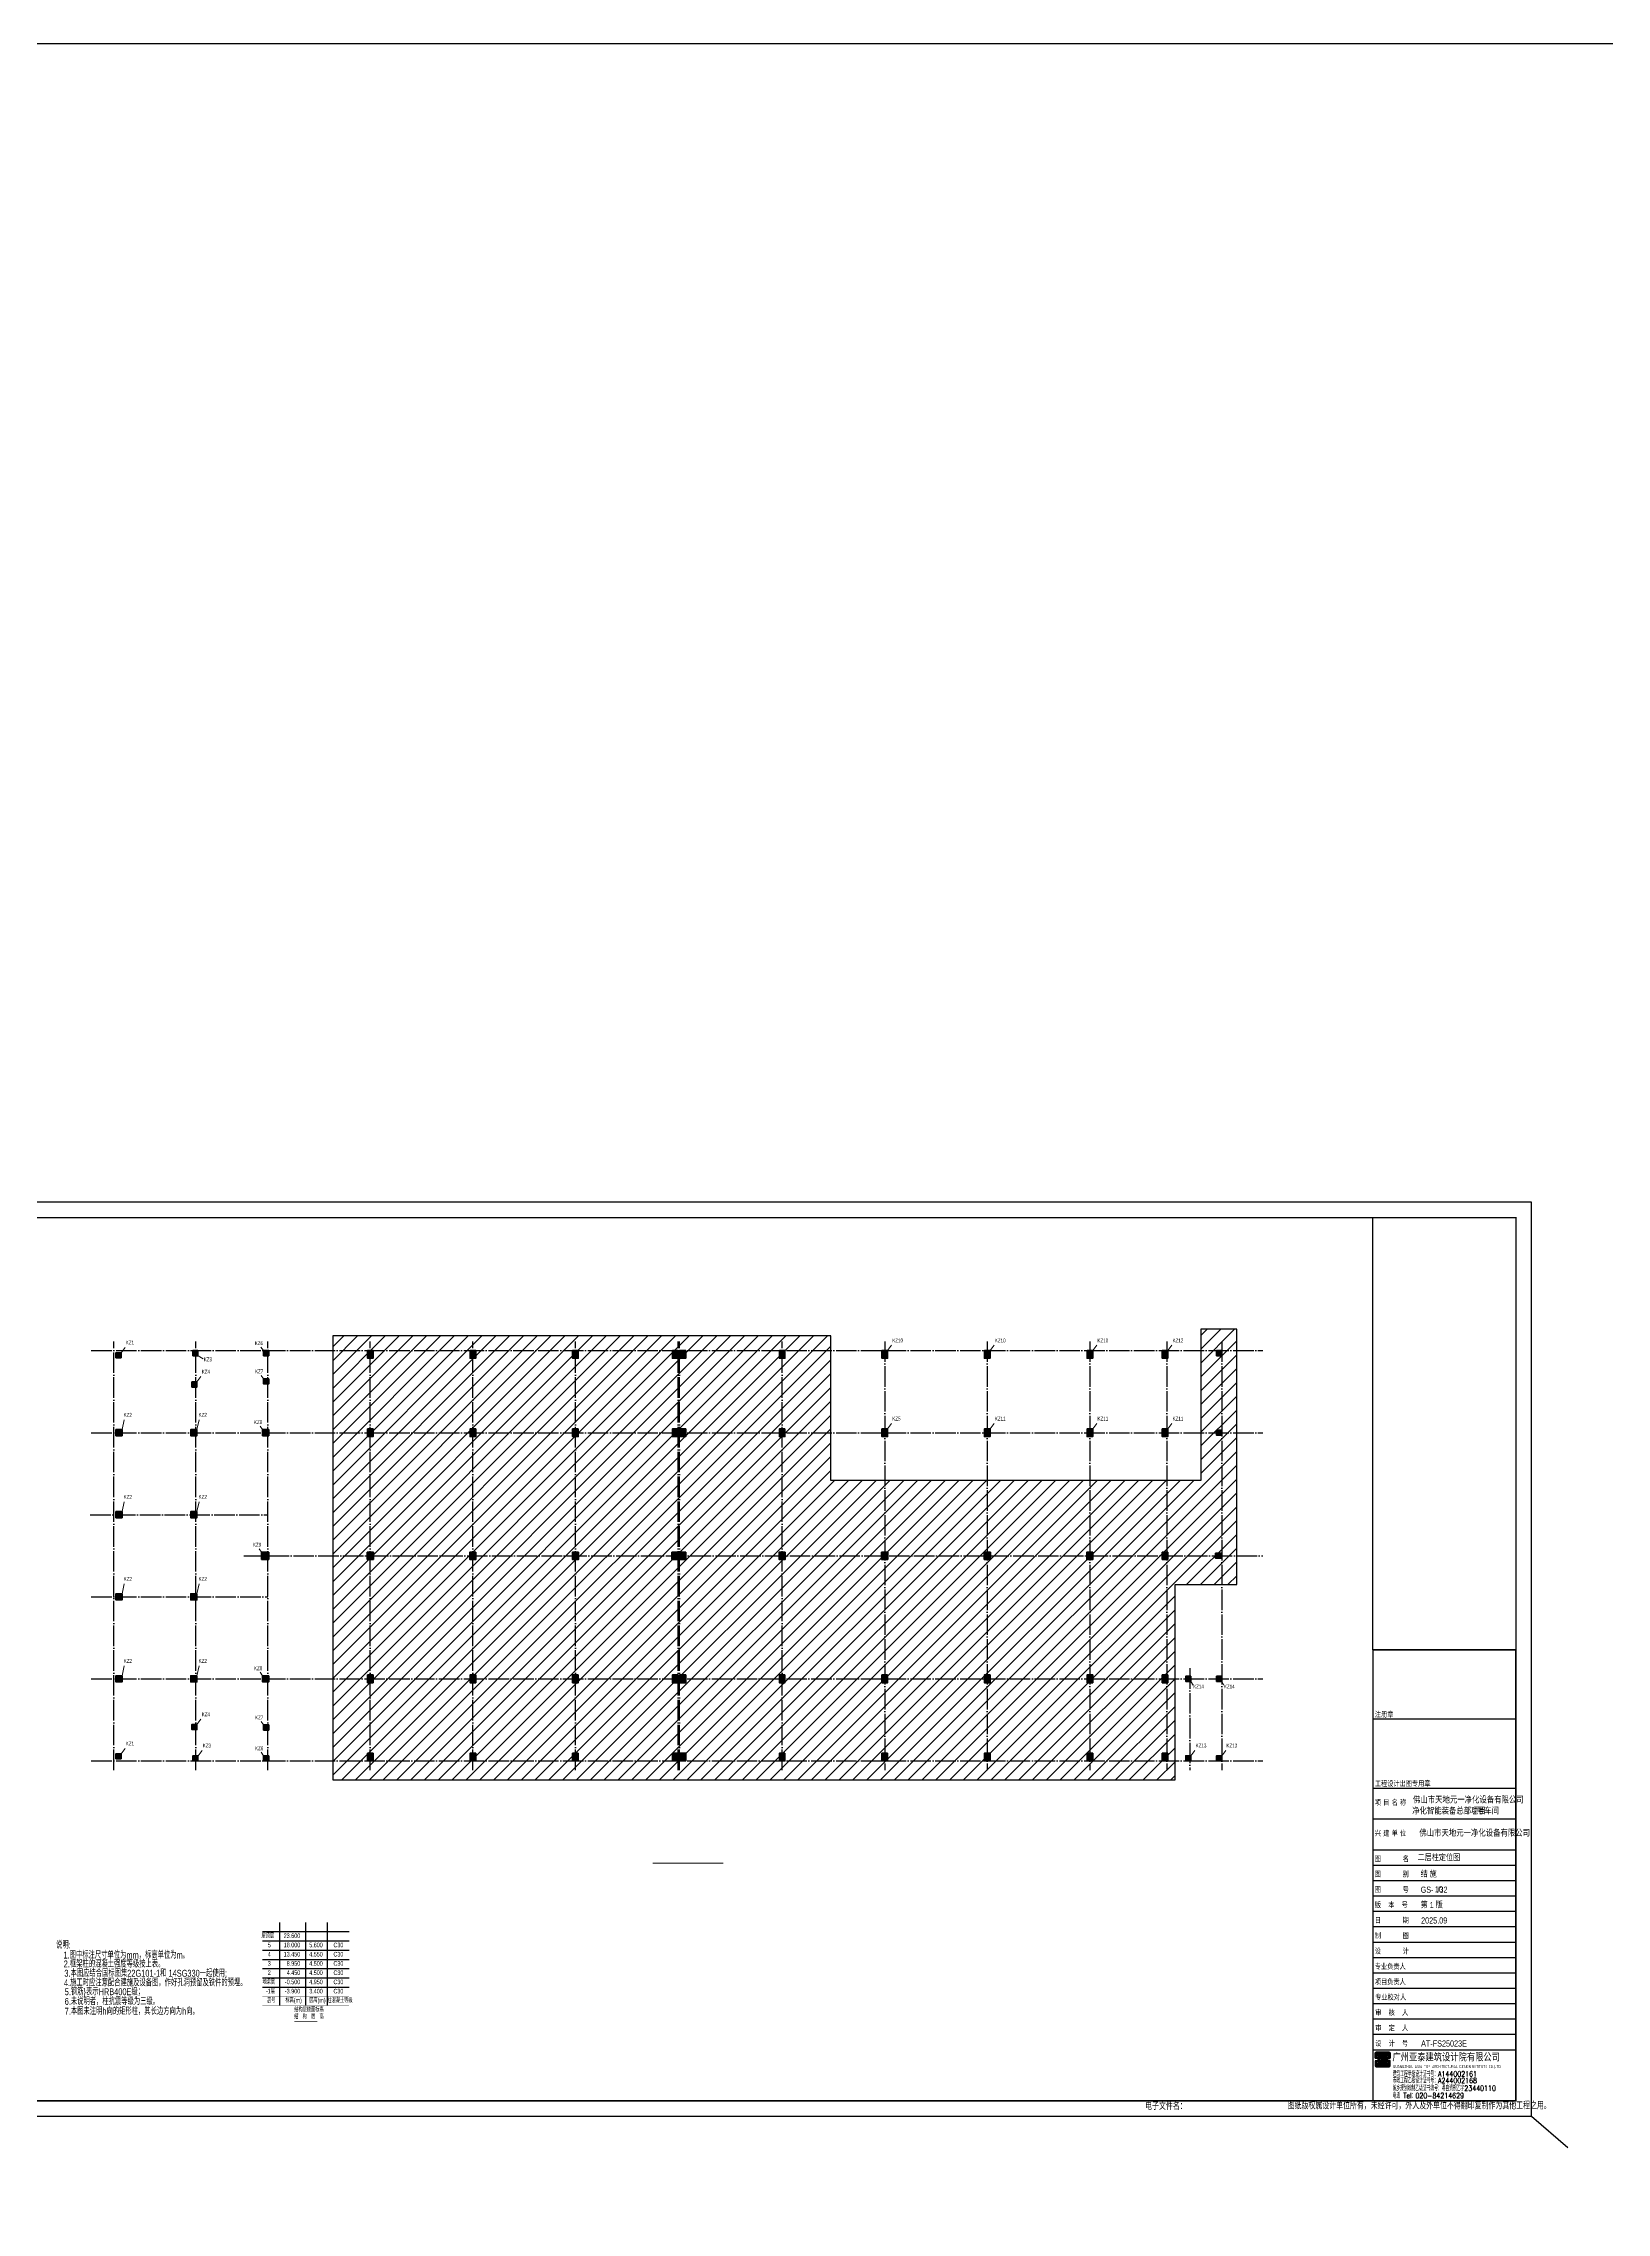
# Model space of a CAD drawing. Extents: x -695511 to 885008, y -751583 to -95266.
# Drawn here: x -85059 to 67341, y -306770 to -95266 of the extents above; entities that cross this region are included whole.
import ezdxf
from ezdxf.enums import TextEntityAlignment as Align

# ---------------------------------------------------------------- set-up
doc = ezdxf.new("R2010")
doc.units = 0
doc.header["$LTSCALE"] = 1000
doc.header["$MEASUREMENT"] = 0
doc.linetypes.add('DOTE', pattern=[2.42, 2, -0.2, 0.02, -0.2])
for name, color, linetype in [('13', 13, 'Continuous'), ('14', 1, 'Continuous'), ('_0', 7, 'Continuous'), ('DOTE', 1, 'Continuous'), ('link', 6, 'Continuous'), ('PUB_TITLE', 4, 'Continuous'), ('填充', 8, 'Continuous'), ('建-图名', 3, 'Continuous'), ('梁楼面标高', 7, 'Continuous')]:
    doc.layers.add(name, color=color, linetype=linetype)
for name, color, linetype, lineweight in [('柱标注引线', 2, 'Continuous', 18), ('柱集中标注', 2, 'Continuous', 18), ('砼柱', 2, 'Continuous', 35)]:
    doc.layers.add(name, color=color, linetype=linetype, lineweight=lineweight)
doc.styles.add('_HZTXT', font='gs_txt.shx', dxfattribs={"width": 0.8, "bigfont": 'HZTXT.shx'})
doc.styles.add('GS_Rein', font='GS_TXT.shx', dxfattribs={"width": 0.7, "bigfont": 'GS_HZTXT.shx'})
doc.styles.add('HT', font='simhei.ttf', dxfattribs={"width": 0.7})
doc.styles.add('hztxt', font='romand_pkpm', dxfattribs={"bigfont": 'gbcbig'})
doc.styles.add('hztxt0', font='romans.shx', dxfattribs={"bigfont": 'gbcbig0.shx'})
doc.styles.get("Standard").update_dxf_attribs({"font": 'gbenor.shx', "bigfont": 'gbcbig.shx'})
doc.styles.add('宋体', font='simsun.ttc')
doc.styles.add('样式 5', font='GS_TXT.shx', dxfattribs={"width": 0.7, "height": 250, "bigfont": 'yjkchn.shx'})

# ---------------------------------------------------------------- blocks, each defined once
blk = doc.blocks.new('zw')
at = {"layer": 'DOTE', "linetype": 'DOTE'}
for p, q in [((-187573, -1008132), (-73373, -1008132)), ((-185373, -1049032), (-185373, -1007232)), ((-177373, -1049032), (-177373, -1007232)), ((-170373, -1049032), (-170373, -1007232)), ((-160373, -1049032), (-160373, -1007232)), ((-150373, -1049032), (-150373, -1007232)), ((-140373, -1049032), (-140373, -1007232)), ((-130373, -1049032), (-130373, -1007232)), ((-130223, -1049032), (-130223, -1007232)), ((-120223, -1049032), (-120223, -1007232)), ((-110223, -1007232), (-110223, -1049032)), ((-100223, -1007232), (-100223, -1049032)), ((-90223, -1007232), (-90223, -1049032)), ((-82723, -1007232), (-82723, -1049032)), ((-77373, -1007232), (-77373, -1049032)), ((-187573, -1016132), (-73373, -1016132)), ((-187684, -1024132), (-170373, -1024132)), ((-172717, -1028132), (-73373, -1028132)), ((-187573, -1032132), (-170373, -1032132)), ((-187573, -1040132), (-73373, -1040132)), ((-80471, -1039103), (-80471, -1049032)), ((-187573, -1048132), (-73373, -1048132))]:
    blk.add_line(p, q, dxfattribs=at)
blk = doc.blocks.new('2fcol')
at = {"layer": '填充'}
h = blk.add_hatch(color=256, dxfattribs=at)
h.dxf.hatch_style = 1
h.paths.add_polyline_path([(-213843, -863463), (-214343, -863463), (-214343, -863963), (-213843, -863963)])
h = blk.add_hatch(color=256, dxfattribs=at)
h.dxf.hatch_style = 1
h.paths.add_polyline_path([(-206343, -863263), (-206843, -863263), (-206843, -863763), (-206343, -863763)])
h = blk.add_hatch(color=256, dxfattribs=at)
h.dxf.hatch_style = 1
h.paths.add_polyline_path([(-199443, -863263), (-199943, -863263), (-199943, -863763), (-199443, -863763)])
h = blk.add_hatch(color=256, dxfattribs=at)
h.dxf.hatch_style = 1
h.paths.add_polyline_path([(-189268, -863263), (-189818, -863263), (-189818, -864013), (-189268, -864013)])
h = blk.add_hatch(color=256, dxfattribs=at)
h.dxf.hatch_style = 1
h.paths.add_polyline_path([(-179268, -863263), (-179818, -863263), (-179818, -864013), (-179268, -864013)])
h = blk.add_hatch(color=256, dxfattribs=at)
h.dxf.hatch_style = 1
h.paths.add_polyline_path([(-169268, -863263), (-169818, -863263), (-169818, -864013), (-169268, -864013)])
h = blk.add_hatch(color=256, dxfattribs=at)
h.dxf.hatch_style = 1
h.paths.add_polyline_path([(-159543, -863263), (-160093, -863263), (-160093, -864013), (-159543, -864013)])
h = blk.add_hatch(color=256, dxfattribs=at)
h.dxf.hatch_style = 1
h.paths.add_polyline_path([(-158793, -863263), (-159393, -863263), (-159393, -864013), (-158793, -864013)])
h = blk.add_hatch(color=256, dxfattribs=at)
h.dxf.hatch_style = 1
h.paths.add_polyline_path([(-149118, -863263), (-149668, -863263), (-149668, -864013), (-149118, -864013)])
h = blk.add_hatch(color=256, dxfattribs=at)
h.dxf.hatch_style = 1
h.paths.add_polyline_path([(-139118, -863263), (-139668, -863263), (-139668, -864013), (-139118, -864013)])
h = blk.add_hatch(color=256, dxfattribs=at)
h.dxf.hatch_style = 1
h.paths.add_polyline_path([(-129118, -863263), (-129668, -863263), (-129668, -864013), (-129118, -864013)])
h = blk.add_hatch(color=256, dxfattribs=at)
h.dxf.hatch_style = 1
h.paths.add_polyline_path([(-119118, -863263), (-119668, -863263), (-119668, -864013), (-119118, -864013)])
h = blk.add_hatch(color=256, dxfattribs=at)
h.dxf.hatch_style = 1
h.paths.add_polyline_path([(-111793, -863263), (-112343, -863263), (-112343, -864013), (-111793, -864013)])
h = blk.add_hatch(color=256, dxfattribs=at)
h.dxf.hatch_style = 1
h.paths.add_polyline_path([(-106543, -863263), (-107043, -863263), (-107043, -863763), (-106543, -863763)])
h = blk.add_hatch(color=256, dxfattribs=at)
h.dxf.hatch_style = 1
h.paths.add_polyline_path([(-206443, -866313), (-206943, -866313), (-206943, -866813), (-206443, -866813)])
h = blk.add_hatch(color=256, dxfattribs=at)
h.dxf.hatch_style = 1
h.paths.add_polyline_path([(-199443, -866013), (-199943, -866013), (-199943, -866513), (-199443, -866513)])
h = blk.add_hatch(color=256, dxfattribs=at)
h.dxf.hatch_style = 1
h.paths.add_polyline_path([(-213743, -870963), (-214343, -870963), (-214343, -871563), (-213743, -871563)])
h = blk.add_hatch(color=256, dxfattribs=at)
h.dxf.hatch_style = 1
h.paths.add_polyline_path([(-206443, -870963), (-207043, -870963), (-207043, -871563), (-206443, -871563)])
h = blk.add_hatch(color=256, dxfattribs=at)
h.dxf.hatch_style = 1
h.paths.add_polyline_path([(-199443, -870963), (-200043, -870963), (-200043, -871563), (-199443, -871563)])
h = blk.add_hatch(color=256, dxfattribs=at)
h.dxf.hatch_style = 1
h.paths.add_polyline_path([(-189268, -870888), (-189818, -870888), (-189818, -871638), (-189268, -871638)])
h = blk.add_hatch(color=256, dxfattribs=at)
h.dxf.hatch_style = 1
h.paths.add_polyline_path([(-179268, -870888), (-179818, -870888), (-179818, -871638), (-179268, -871638)])
h = blk.add_hatch(color=256, dxfattribs=at)
h.dxf.hatch_style = 1
h.paths.add_polyline_path([(-169268, -870888), (-169818, -870888), (-169818, -871638), (-169268, -871638)])
h = blk.add_hatch(color=256, dxfattribs=at)
h.dxf.hatch_style = 1
h.paths.add_polyline_path([(-159543, -870888), (-160093, -870888), (-160093, -871638), (-159543, -871638)])
h = blk.add_hatch(color=256, dxfattribs=at)
h.dxf.hatch_style = 1
h.paths.add_polyline_path([(-158793, -870888), (-159393, -870888), (-159393, -871638), (-158793, -871638)])
h = blk.add_hatch(color=256, dxfattribs=at)
h.dxf.hatch_style = 1
h.paths.add_polyline_path([(-149118, -870888), (-149668, -870888), (-149668, -871638), (-149118, -871638)])
h = blk.add_hatch(color=256, dxfattribs=at)
h.dxf.hatch_style = 1
h.paths.add_polyline_path([(-139118, -870888), (-139668, -870888), (-139668, -871638), (-139118, -871638)])
h = blk.add_hatch(color=256, dxfattribs=at)
h.dxf.hatch_style = 1
h.paths.add_polyline_path([(-129118, -870888), (-129668, -870888), (-129668, -871638), (-129118, -871638)])
h = blk.add_hatch(color=256, dxfattribs=at)
h.dxf.hatch_style = 1
h.paths.add_polyline_path([(-119118, -870888), (-119668, -870888), (-119668, -871638), (-119118, -871638)])
h = blk.add_hatch(color=256, dxfattribs=at)
h.dxf.hatch_style = 1
h.paths.add_polyline_path([(-111793, -870888), (-112343, -870888), (-112343, -871638), (-111793, -871638)])
h = blk.add_hatch(color=256, dxfattribs=at)
h.dxf.hatch_style = 1
h.paths.add_polyline_path([(-106543, -871013), (-107043, -871013), (-107043, -871513), (-106543, -871513)])
h = blk.add_hatch(color=256, dxfattribs=at)
h.dxf.hatch_style = 1
h.paths.add_polyline_path([(-213743, -878963), (-214343, -878963), (-214343, -879563), (-213743, -879563)])
h = blk.add_hatch(color=256, dxfattribs=at)
h.dxf.hatch_style = 1
h.paths.add_polyline_path([(-206443, -878963), (-207043, -878963), (-207043, -879563), (-206443, -879563)])
h = blk.add_hatch(color=256, dxfattribs=at)
h.dxf.hatch_style = 1
h.paths.add_polyline_path([(-199443, -882913), (-200143, -882913), (-200143, -883613), (-199443, -883613)])
h = blk.add_hatch(color=256, dxfattribs=at)
h.dxf.hatch_style = 1
h.paths.add_polyline_path([(-189243, -882913), (-189843, -882913), (-189843, -883613), (-189243, -883613)])
h = blk.add_hatch(color=256, dxfattribs=at)
h.dxf.hatch_style = 1
h.paths.add_polyline_path([(-179243, -882913), (-179843, -882913), (-179843, -883613), (-179243, -883613)])
h = blk.add_hatch(color=256, dxfattribs=at)
h.dxf.hatch_style = 1
h.paths.add_polyline_path([(-169243, -882913), (-169843, -882913), (-169843, -883613), (-169243, -883613)])
h = blk.add_hatch(color=256, dxfattribs=at)
h.dxf.hatch_style = 1
h.paths.add_polyline_path([(-159543, -882913), (-160143, -882913), (-160143, -883613), (-159543, -883613)])
h = blk.add_hatch(color=256, dxfattribs=at)
h.dxf.hatch_style = 1
h.paths.add_polyline_path([(-158793, -882913), (-159393, -882913), (-159393, -883613), (-158793, -883613)])
h = blk.add_hatch(color=256, dxfattribs=at)
h.dxf.hatch_style = 1
h.paths.add_polyline_path([(-149093, -882913), (-149693, -882913), (-149693, -883613), (-149093, -883613)])
h = blk.add_hatch(color=256, dxfattribs=at)
h.dxf.hatch_style = 1
h.paths.add_polyline_path([(-139093, -882913), (-139693, -882913), (-139693, -883613), (-139093, -883613)])
h = blk.add_hatch(color=256, dxfattribs=at)
h.dxf.hatch_style = 1
h.paths.add_polyline_path([(-129093, -882913), (-129693, -882913), (-129693, -883613), (-129093, -883613)])
h = blk.add_hatch(color=256, dxfattribs=at)
h.dxf.hatch_style = 1
h.paths.add_polyline_path([(-119093, -882913), (-119693, -882913), (-119693, -883613), (-119093, -883613)])
h = blk.add_hatch(color=256, dxfattribs=at)
h.dxf.hatch_style = 1
h.paths.add_polyline_path([(-111793, -882913), (-112343, -882913), (-112343, -883613), (-111793, -883613)])
h = blk.add_hatch(color=256, dxfattribs=at)
h.dxf.hatch_style = 1
h.paths.add_polyline_path([(-107143, -883013), (-107143, -883513), (-106543, -883513), (-106543, -883013)])
h = blk.add_hatch(color=256, dxfattribs=at)
h.dxf.hatch_style = 1
h.paths.add_polyline_path([(-213743, -886963), (-214343, -886963), (-214343, -887563), (-213743, -887563)])
h = blk.add_hatch(color=256, dxfattribs=at)
h.dxf.hatch_style = 1
h.paths.add_polyline_path([(-206443, -886963), (-207043, -886963), (-207043, -887563), (-206443, -887563)])
h = blk.add_hatch(color=256, dxfattribs=at)
h.dxf.hatch_style = 1
h.paths.add_polyline_path([(-213743, -894963), (-214343, -894963), (-214343, -895563), (-213743, -895563)])
h = blk.add_hatch(color=256, dxfattribs=at)
h.dxf.hatch_style = 1
h.paths.add_polyline_path([(-206443, -894963), (-207043, -894963), (-207043, -895563), (-206443, -895563)])
h = blk.add_hatch(color=256, dxfattribs=at)
h.dxf.hatch_style = 1
h.paths.add_polyline_path([(-199443, -894963), (-200043, -894963), (-200043, -895563), (-199443, -895563)])
h = blk.add_hatch(color=256, dxfattribs=at)
h.dxf.hatch_style = 1
h.paths.add_polyline_path([(-189268, -894888), (-189818, -894888), (-189818, -895638), (-189268, -895638)])
h = blk.add_hatch(color=256, dxfattribs=at)
h.dxf.hatch_style = 1
h.paths.add_polyline_path([(-179268, -894888), (-179818, -894888), (-179818, -895638), (-179268, -895638)])
h = blk.add_hatch(color=256, dxfattribs=at)
h.dxf.hatch_style = 1
h.paths.add_polyline_path([(-169268, -894888), (-169818, -894888), (-169818, -895638), (-169268, -895638)])
h = blk.add_hatch(color=256, dxfattribs=at)
h.dxf.hatch_style = 1
h.paths.add_polyline_path([(-159543, -894888), (-160093, -894888), (-160093, -895638), (-159543, -895638)])
h = blk.add_hatch(color=256, dxfattribs=at)
h.dxf.hatch_style = 1
h.paths.add_polyline_path([(-158793, -894888), (-159393, -894888), (-159393, -895638), (-158793, -895638)])
h = blk.add_hatch(color=256, dxfattribs=at)
h.dxf.hatch_style = 1
h.paths.add_polyline_path([(-149118, -894888), (-149668, -894888), (-149668, -895638), (-149118, -895638)])
h = blk.add_hatch(color=256, dxfattribs=at)
h.dxf.hatch_style = 1
h.paths.add_polyline_path([(-139118, -894888), (-139668, -894888), (-139668, -895638), (-139118, -895638)])
h = blk.add_hatch(color=256, dxfattribs=at)
h.dxf.hatch_style = 1
h.paths.add_polyline_path([(-129118, -894888), (-129668, -894888), (-129668, -895638), (-129118, -895638)])
h = blk.add_hatch(color=256, dxfattribs=at)
h.dxf.hatch_style = 1
h.paths.add_polyline_path([(-119118, -894888), (-119668, -894888), (-119668, -895638), (-119118, -895638)])
h = blk.add_hatch(color=256, dxfattribs=at)
h.dxf.hatch_style = 1
h.paths.add_polyline_path([(-111793, -894888), (-112343, -894888), (-112343, -895638), (-111793, -895638)])
h = blk.add_hatch(color=256, dxfattribs=at)
h.dxf.hatch_style = 1
h.paths.add_polyline_path([(-109543, -895013), (-110043, -895013), (-110043, -895513), (-109543, -895513)])
h = blk.add_hatch(color=256, dxfattribs=at)
h.dxf.hatch_style = 1
h.paths.add_polyline_path([(-106543, -895013), (-107043, -895013), (-107043, -895513), (-106543, -895513)])
h = blk.add_hatch(color=256, dxfattribs=at)
h.dxf.hatch_style = 1
h.paths.add_polyline_path([(-206443, -899713), (-206943, -899713), (-206943, -900213), (-206443, -900213)])
h = blk.add_hatch(color=256, dxfattribs=at)
h.dxf.hatch_style = 1
h.paths.add_polyline_path([(-199443, -899763), (-199943, -899763), (-199943, -900263), (-199443, -900263)])
h = blk.add_hatch(color=256, dxfattribs=at)
h.dxf.hatch_style = 1
h.paths.add_polyline_path([(-213843, -902563), (-214343, -902563), (-214343, -903063), (-213843, -903063)])
h = blk.add_hatch(color=256, dxfattribs=at)
h.dxf.hatch_style = 1
h.paths.add_polyline_path([(-206343, -902763), (-206843, -902763), (-206843, -903263), (-206343, -903263)])
h = blk.add_hatch(color=256, dxfattribs=at)
h.dxf.hatch_style = 1
h.paths.add_polyline_path([(-199443, -902763), (-199943, -902763), (-199943, -903263), (-199443, -903263)])
h = blk.add_hatch(color=256, dxfattribs=at)
h.dxf.hatch_style = 1
h.paths.add_polyline_path([(-189268, -902513), (-189818, -902513), (-189818, -903263), (-189268, -903263)])
h = blk.add_hatch(color=256, dxfattribs=at)
h.dxf.hatch_style = 1
h.paths.add_polyline_path([(-179268, -902513), (-179818, -902513), (-179818, -903263), (-179268, -903263)])
h = blk.add_hatch(color=256, dxfattribs=at)
h.dxf.hatch_style = 1
h.paths.add_polyline_path([(-169268, -902513), (-169818, -902513), (-169818, -903263), (-169268, -903263)])
h = blk.add_hatch(color=256, dxfattribs=at)
h.dxf.hatch_style = 1
h.paths.add_polyline_path([(-159543, -902513), (-160093, -902513), (-160093, -903263), (-159543, -903263)])
h = blk.add_hatch(color=256, dxfattribs=at)
h.dxf.hatch_style = 1
h.paths.add_polyline_path([(-158793, -902513), (-159393, -902513), (-159393, -903263), (-158793, -903263)])
h = blk.add_hatch(color=256, dxfattribs=at)
h.dxf.hatch_style = 1
h.paths.add_polyline_path([(-149118, -902513), (-149668, -902513), (-149668, -903263), (-149118, -903263)])
h = blk.add_hatch(color=256, dxfattribs=at)
h.dxf.hatch_style = 1
h.paths.add_polyline_path([(-139118, -902513), (-139668, -902513), (-139668, -903263), (-139118, -903263)])
h = blk.add_hatch(color=256, dxfattribs=at)
h.dxf.hatch_style = 1
h.paths.add_polyline_path([(-129118, -902513), (-129668, -902513), (-129668, -903263), (-129118, -903263)])
h = blk.add_hatch(color=256, dxfattribs=at)
h.dxf.hatch_style = 1
h.paths.add_polyline_path([(-119118, -902513), (-119668, -902513), (-119668, -903263), (-119118, -903263)])
h = blk.add_hatch(color=256, dxfattribs=at)
h.dxf.hatch_style = 1
h.paths.add_polyline_path([(-111793, -902513), (-112343, -902513), (-112343, -903263), (-111793, -903263)])
h = blk.add_hatch(color=256, dxfattribs=at)
h.dxf.hatch_style = 1
h.paths.add_polyline_path([(-109541, -902763), (-110041, -902763), (-110041, -903263), (-109541, -903263)])
h = blk.add_hatch(color=256, dxfattribs=at)
h.dxf.hatch_style = 1
h.paths.add_polyline_path([(-106543, -902763), (-107043, -902763), (-107043, -903263), (-106543, -903263)])
at = {"layer": '砼柱', "lineweight": 35}
for points in [[(-213843, -863463), (-214343, -863463), (-214343, -863963), (-213843, -863963)], [(-206343, -863263), (-206843, -863263), (-206843, -863763), (-206343, -863763)], [(-199443, -863263), (-199943, -863263), (-199943, -863763), (-199443, -863763)], [(-189268, -863263), (-189818, -863263), (-189818, -864013), (-189268, -864013)], [(-179268, -863263), (-179818, -863263), (-179818, -864013), (-179268, -864013)], [(-169268, -863263), (-169818, -863263), (-169818, -864013), (-169268, -864013)], [(-159543, -863263), (-160093, -863263), (-160093, -864013), (-159543, -864013)], [(-158793, -863263), (-159393, -863263), (-159393, -864013), (-158793, -864013)], [(-149118, -863263), (-149668, -863263), (-149668, -864013), (-149118, -864013)], [(-139118, -863263), (-139668, -863263), (-139668, -864013), (-139118, -864013)], [(-129118, -863263), (-129668, -863263), (-129668, -864013), (-129118, -864013)], [(-119118, -863263), (-119668, -863263), (-119668, -864013), (-119118, -864013)], [(-111793, -863263), (-112343, -863263), (-112343, -864013), (-111793, -864013)], [(-106543, -863263), (-107043, -863263), (-107043, -863763), (-106543, -863763)], [(-206443, -866313), (-206943, -866313), (-206943, -866813), (-206443, -866813)], [(-199443, -866013), (-199943, -866013), (-199943, -866513), (-199443, -866513)], [(-213743, -870963), (-214343, -870963), (-214343, -871563), (-213743, -871563)], [(-206443, -870963), (-207043, -870963), (-207043, -871563), (-206443, -871563)], [(-199443, -870963), (-200043, -870963), (-200043, -871563), (-199443, -871563)], [(-189268, -870888), (-189818, -870888), (-189818, -871638), (-189268, -871638)], [(-179268, -870888), (-179818, -870888), (-179818, -871638), (-179268, -871638)], [(-169268, -870888), (-169818, -870888), (-169818, -871638), (-169268, -871638)], [(-159543, -870888), (-160093, -870888), (-160093, -871638), (-159543, -871638)], [(-158793, -870888), (-159393, -870888), (-159393, -871638), (-158793, -871638)], [(-149118, -870888), (-149668, -870888), (-149668, -871638), (-149118, -871638)], [(-139118, -870888), (-139668, -870888), (-139668, -871638), (-139118, -871638)], [(-129118, -870888), (-129668, -870888), (-129668, -871638), (-129118, -871638)], [(-119118, -870888), (-119668, -870888), (-119668, -871638), (-119118, -871638)], [(-111793, -870888), (-112343, -870888), (-112343, -871638), (-111793, -871638)], [(-106543, -871013), (-107043, -871013), (-107043, -871513), (-106543, -871513)], [(-213743, -878963), (-214343, -878963), (-214343, -879563), (-213743, -879563)], [(-206443, -878963), (-207043, -878963), (-207043, -879563), (-206443, -879563)], [(-199443, -882913), (-200143, -882913), (-200143, -883613), (-199443, -883613)], [(-189243, -882913), (-189843, -882913), (-189843, -883613), (-189243, -883613)], [(-179243, -882913), (-179843, -882913), (-179843, -883613), (-179243, -883613)], [(-169243, -882913), (-169843, -882913), (-169843, -883613), (-169243, -883613)], [(-159543, -882913), (-160143, -882913), (-160143, -883613), (-159543, -883613)], [(-158793, -882913), (-159393, -882913), (-159393, -883613), (-158793, -883613)], [(-149093, -882913), (-149693, -882913), (-149693, -883613), (-149093, -883613)], [(-139093, -882913), (-139693, -882913), (-139693, -883613), (-139093, -883613)], [(-129093, -882913), (-129693, -882913), (-129693, -883613), (-129093, -883613)], [(-119093, -882913), (-119693, -882913), (-119693, -883613), (-119093, -883613)], [(-111793, -882913), (-112343, -882913), (-112343, -883613), (-111793, -883613)], [(-107143, -883013), (-107143, -883513), (-106543, -883513), (-106543, -883013)], [(-213743, -886963), (-214343, -886963), (-214343, -887563), (-213743, -887563)], [(-206443, -886963), (-207043, -886963), (-207043, -887563), (-206443, -887563)], [(-213743, -894963), (-214343, -894963), (-214343, -895563), (-213743, -895563)], [(-206443, -894963), (-207043, -894963), (-207043, -895563), (-206443, -895563)], [(-199443, -894963), (-200043, -894963), (-200043, -895563), (-199443, -895563)], [(-189268, -894888), (-189818, -894888), (-189818, -895638), (-189268, -895638)], [(-179268, -894888), (-179818, -894888), (-179818, -895638), (-179268, -895638)], [(-169268, -894888), (-169818, -894888), (-169818, -895638), (-169268, -895638)], [(-159543, -894888), (-160093, -894888), (-160093, -895638), (-159543, -895638)], [(-158793, -894888), (-159393, -894888), (-159393, -895638), (-158793, -895638)], [(-149118, -894888), (-149668, -894888), (-149668, -895638), (-149118, -895638)], [(-139118, -894888), (-139668, -894888), (-139668, -895638), (-139118, -895638)], [(-129118, -894888), (-129668, -894888), (-129668, -895638), (-129118, -895638)], [(-119118, -894888), (-119668, -894888), (-119668, -895638), (-119118, -895638)], [(-111793, -894888), (-112343, -894888), (-112343, -895638), (-111793, -895638)], [(-109543, -895013), (-110043, -895013), (-110043, -895513), (-109543, -895513)], [(-106543, -895013), (-107043, -895013), (-107043, -895513), (-106543, -895513)], [(-206443, -899713), (-206943, -899713), (-206943, -900213), (-206443, -900213)], [(-199443, -899763), (-199943, -899763), (-199943, -900263), (-199443, -900263)], [(-213843, -902563), (-214343, -902563), (-214343, -903063), (-213843, -903063)], [(-206343, -902763), (-206843, -902763), (-206843, -903263), (-206343, -903263)], [(-199443, -902763), (-199943, -902763), (-199943, -903263), (-199443, -903263)], [(-189268, -902513), (-189818, -902513), (-189818, -903263), (-189268, -903263)], [(-179268, -902513), (-179818, -902513), (-179818, -903263), (-179268, -903263)], [(-169268, -902513), (-169818, -902513), (-169818, -903263), (-169268, -903263)], [(-159543, -902513), (-160093, -902513), (-160093, -903263), (-159543, -903263)], [(-158793, -902513), (-159393, -902513), (-159393, -903263), (-158793, -903263)], [(-149118, -902513), (-149668, -902513), (-149668, -903263), (-149118, -903263)], [(-139118, -902513), (-139668, -902513), (-139668, -903263), (-139118, -903263)], [(-129118, -902513), (-129668, -902513), (-129668, -903263), (-129118, -903263)], [(-119118, -902513), (-119668, -902513), (-119668, -903263), (-119118, -903263)], [(-111793, -902513), (-112343, -902513), (-112343, -903263), (-111793, -903263)], [(-109541, -902763), (-110041, -902763), (-110041, -903263), (-109541, -903263)], [(-106543, -902763), (-107043, -902763), (-107043, -903263), (-106543, -903263)]]:
    blk.add_lwpolyline(points, close=True, dxfattribs=at)
blk = doc.blocks.new('柱层高表')
at = {"layer": '梁楼面标高'}
for p, q in [((-1050241, -608443), (-1044601, -608443)), ((-1050241, -609043), (-1044601, -609043)), ((-1049101, -613243), (-1049101, -607849)), ((-1047421, -613243), (-1047421, -607849)), ((-1046011, -613243), (-1046011, -607849)), ((-1050241, -609643), (-1044601, -609643)), ((-1050241, -610243), (-1044601, -610243)), ((-1050241, -610843), (-1044601, -610843)), ((-1050241, -611443), (-1044601, -611443)), ((-1050241, -612043), (-1044601, -612043))]:
    blk.add_line(p, q, dxfattribs=at)
at = {"layer": '梁楼面标高', "const_width": 30}
for points in [[(-1050241, -612643), (-1044601, -612643)], [(-1050241, -613243), (-1044601, -613243)], [(-1048171, -614293), (-1046671, -614293)]]:
    blk.add_lwpolyline(points, dxfattribs=at)
at = {"layer": '梁楼面标高', "style": 'GS_Rein', "width": 0.7}
for s, p in [('屋顶层', (-1049482, -608949)), ('23.600', (-1047781, -608949)), ('4', (-1049695, -610149)), ('5', (-1049695, -609549)), ('3', (-1049695, -610749)), ('18.000', (-1047781, -609549)), ('13.450', (-1047781, -610149)), ('8.950', (-1047781, -610749)), ('4.550', (-1046317, -610149)), ('4.500', (-1046317, -610749)), ('5.600', (-1046317, -609549)), ('C30', (-1044977, -609549)), ('C30', (-1044977, -610149)), ('C30', (-1044977, -610749)), ('地梁层', (-1049424, -611949)), ('2', (-1049695, -611349)), ('-0.500', (-1047781, -611949)), ('4.450', (-1047781, -611349)), ('4.500', (-1046317, -611349)), ('4.950', (-1046317, -611949)), ('C30', (-1044977, -611349)), ('C30', (-1044977, -611949)), ('-1层', (-1049424, -612549)), ('-3.900', (-1047781, -612549)), ('3.400', (-1046317, -612549)), ('C30', (-1044977, -612549))]:
    blk.add_text(s, height=300, dxfattribs=at).set_placement(p, align=Align.BOTTOM_RIGHT)
for s, p in [('层号', (-1049671, -613149)), (' 标高(m)', (-1048261, -613149)), (' 层高(m)', (-1046716, -613149)), ('柱混凝土等级', (-1045201, -613149))]:
    blk.add_text(s, height=300, dxfattribs=at).set_placement(p, align=Align.BOTTOM_CENTER)
for s, p in [('结构层楼面标高', (-1048171, -613749)), ('结\u3000构\u3000层\u3000高', (-1048171, -614199))]:
    blk.add_text(s, height=300, dxfattribs=at).set_placement(p, align=Align.BOTTOM_LEFT)
blk = doc.blocks.new('弘吉车间2')
at = {"layer": '14'}
h = blk.add_hatch(dxfattribs=at)
h.set_pattern_fill('ANSI31', color=256, scale=100, angle=135, style=0)
h.set_pattern_definition([(180, (-226475.39, -78017.824), (-3e-15, -12.5), [])])
edge = h.paths.add_edge_path()
edge.add_line((-9011, 2855), (-9011, 2773))
edge.add_line((-9011, 2773), (-9152, 2773))
edge.add_line((-9152, 2773), (-9152, 3084))
edge.add_arc((-9062, 3084), 90, 90, 180, ccw=False)
edge.add_line((-9062, 3174), (-8271, 3174))
edge.add_arc((-8271, 3084), 90, 0, 90, ccw=False)
edge.add_line((-8181, 3084), (-8181, 2768))
edge.add_line((-8181, 2768), (-8311, 2768))
edge.add_line((-8311, 2768), (-8311, 2862))
edge.add_line((-8311, 2862), (-8282, 2862))
edge.add_line((-8282, 2862), (-8268, 2862))
edge.add_line((-8268, 2862), (-8268, 3074))
edge.add_line((-8268, 3074), (-9055, 3074))
edge.add_line((-9055, 3074), (-9055, 2855))
edge.add_line((-9055, 2855), (-9011, 2855))
h.paths.add_polyline_path([(-8629, 2622), (-8629, 3030), (-8321, 3030), (-8321, 2942), (-8535, 2942), (-8535, 2855), (-8362, 2855), (-8362, 2525), (-8542, 2525), (-8542, 2442), (-8320, 2442), (-8320, 2365), (-8628, 2365), (-8628, 2526), (-8697, 2526), (-8697, 2365), (-9006, 2365), (-9006, 2442), (-8784, 2442), (-8784, 2525), (-8963, 2525), (-8963, 2855), (-8790, 2855), (-8790, 2942), (-9004, 2942), (-9004, 3030), (-8697, 3030), (-8697, 2622)])
h.paths.add_polyline_path([(-8874, 2772), (-8776, 2772), (-8776, 2616), (-8874, 2616)], flags=16)
h.paths.add_polyline_path([(-8452, 2772), (-8549, 2772), (-8549, 2616), (-8452, 2616)], flags=16)
edge = h.paths.add_edge_path()
edge.add_line((-9011, 2525), (-9011, 2607))
edge.add_line((-9011, 2607), (-9152, 2607))
edge.add_line((-9152, 2607), (-9152, 2296))
edge.add_arc((-9062, 2296), 90, 180, 270)
edge.add_line((-9062, 2206), (-8271, 2206))
edge.add_arc((-8271, 2296), 90, 270, 360)
edge.add_line((-8181, 2296), (-8181, 2612))
edge.add_line((-8181, 2612), (-8311, 2612))
edge.add_line((-8311, 2612), (-8311, 2518))
edge.add_line((-8311, 2518), (-8282, 2518))
edge.add_line((-8282, 2518), (-8268, 2518))
edge.add_line((-8268, 2518), (-8268, 2306))
edge.add_line((-8268, 2306), (-9055, 2306))
edge.add_line((-9055, 2306), (-9055, 2525))
edge.add_line((-9055, 2525), (-9011, 2525))
for p, q in [((-9300, 29320), (-9300, 0)), ((-9300, 29320), (0, 29320)), ((-9300, 24820), (0, 24820)), ((-9300, 20320), (0, 20320)), ((-9300, 18320), (0, 18320)), ((-9300, 16320), (0, 16320)), ((-9300, 15320), (0, 15320)), ((-9300, 14320), (0, 14320)), ((-9300, 13320), (0, 13320)), ((-9300, 12320), (0, 12320)), ((-9300, 11320), (0, 11320)), ((-9300, 10320), (0, 10320)), ((-9300, 9320), (0, 9320)), ((-9300, 8320), (0, 8320)), ((-9300, 7320), (0, 7320)), ((-9300, 6320), (0, 6320)), ((-9300, 5320), (0, 5320)), ((-9300, 4320), (0, 4320)), ((-9300, 3320), (0, 3320)), ((-9300, 3320), (0, 3320))]:
    blk.add_line(p, q, dxfattribs=at)
for points in [[(-9300, 0), (0, 0), (0, 29320), (-9300, 29320)], [(-8874, 2772), (-8776, 2772), (-8776, 2616), (-8874, 2616)], [(-8452, 2772), (-8549, 2772), (-8549, 2616), (-8452, 2616)]]:
    blk.add_lwpolyline(points, close=True, dxfattribs=at)
for points in [[(-9011, 2855), (-9011, 2773), (-9152, 2773), (-9152, 3084, -0.4142136), (-9062, 3174), (-8271, 3174, -0.4142136), (-8181, 3084), (-8181, 2768), (-8311, 2768), (-8311, 2862), (-8282, 2862), (-8268, 2862), (-8268, 3074), (-9055, 3074), (-9055, 2855)], [(-9011, 2525), (-9011, 2607), (-9152, 2607), (-9152, 2296, 0.4142136), (-9062, 2206), (-8271, 2206, 0.4142136), (-8181, 2296), (-8181, 2612), (-8311, 2612), (-8311, 2518), (-8282, 2518), (-8268, 2518), (-8268, 2306), (-9055, 2306), (-9055, 2525)]]:
    blk.add_lwpolyline(points, format="xyb", close=True, dxfattribs=at)
blk.add_lwpolyline([(-8629, 2622), (-8629, 2622), (-8629, 3030), (-8321, 3030), (-8321, 2942), (-8535, 2942), (-8535, 2855), (-8362, 2855), (-8362, 2525), (-8542, 2525), (-8542, 2442), (-8320, 2442), (-8320, 2365), (-8628, 2365), (-8628, 2526), (-8697, 2526), (-8697, 2365), (-9006, 2365), (-9006, 2442), (-8784, 2442), (-8784, 2525), (-8963, 2525), (-8963, 2855), (-8790, 2855), (-8790, 2942), (-9004, 2942), (-9004, 3030), (-8697, 3030), (-8697, 2622), (-8629, 2622)], dxfattribs=at)
at = {"layer": '13', "color": 7, "style": '_HZTXT', "width": 0.85}
for s, height, p in [('佛山市天地元一净化设备有限公司', 417.91, (-6694, 19336)), ('净化智能装备总部项目-', 417.91, (-6750, 18616)), ('2号车间', 417.9, (-2815, 18616)), ('佛山市天地元一净化设备有限公司', 417.91, (-6282, 17179)), ('结 施', 400, (-6198, 14522)), ('第 1 版', 400, (-6198, 12522)), ('GS-  /32', 400, (-6198, 13522)), ('2025.09', 400, (-6166, 11522)), ('AT-FS25023E', 400, (-6166, 3522))]:
    blk.add_text(s, height=height, dxfattribs=at).set_placement(p)
at = {"layer": '13', "style": 'hztxt', "width": 0.7}
for s, p in [('建筑工程甲级设计证书号：A144002161', (-8015, 1568)), ('市政工程乙级设计证书号：A244002168', (-8015, 1144)), ('城乡规划编制乙级证书编号：粤自资规乙字23440110', (-8015, 639)), ('电话 Tel：020-84214629', (-8015, 159))]:
    blk.add_text(s, height=350, rotation=359.99972, dxfattribs=at).set_placement(p)
at = {"layer": '14'}
for s, height, style, width, p in [('注册章', 350, '宋体', 0.82, (-9173, 24949)), ('工程设计出图专用章', 350, '宋体', 0.82, (-9173, 20449)), ('项', 350, '宋体', 0.82, (-9176, 19220)), ('目', 350, '宋体', 0.82, (-8632, 19220)), ('名', 350, '宋体', 0.82, (-8081, 19220)), ('称', 350, '宋体', 0.82, (-7542, 19220)), ('兴', 350, '宋体', 0.82, (-9176, 17220)), ('建', 350, '宋体', 0.82, (-8632, 17220)), ('单', 350, '宋体', 0.82, (-8081, 17220)), ('位', 350, '宋体', 0.82, (-7542, 17220)), ('图      名', 350, '宋体', 0.82, (-9176, 15566)), ('图      别', 350, '宋体', 0.82, (-9176, 14566)), ('版  本  号', 350, '宋体', 0.82, (-9176, 12566)), ('图      号', 350, '宋体', 0.82, (-9176, 13566)), ('日      期', 350, '宋体', 0.82, (-9176, 11566)), ('制      图', 350, '宋体', 0.82, (-9176, 10566)), ('设      计', 350, '宋体', 0.82, (-9176, 9566)), ('专业负责人', 350, '宋体', 0.82, (-9176, 8566)), ('项目负责人', 350, '宋体', 0.82, (-9176, 7566)), ('专业校对人', 350, '宋体', 0.82, (-9149, 6566, -24845)), ('审  核  人', 350, '宋体', 0.82, (-9149, 5566, -24845)), ('审  定  人', 350, '宋体', 0.82, (-9149, 4566, -24845)), ('设  计  号', 350, '宋体', 0.82, (-9149, 3566, -24845)), ('广州亚泰建筑设计院有限公司', 480, 'HT', 0.8, (-8033, 2612))]:
    blk.add_text(s, height=height, dxfattribs=dict(at, style=style, width=width)).set_placement(p)
at = {"layer": '14', "width": 0.8}
blk.add_text('GUANGZHOU ASIA TOP ARCHITECTURAL DESIGNINSTITUTE CO.,LTD', height=198, rotation=359.99972, dxfattribs=at).set_placement((-7987, 2124, -24845))
at = {"layer": '14', "style": 'hztxt0'}
for s, p in [('电子文件名：', (-24105, -584)), ('图纸版权属设计单位所有，未经许可，外人及外单位不得翻印复制作为其他工程之用。', (-14838, -548))]:
    blk.add_text(s, height=450, rotation=359.99972, dxfattribs=at).set_placement(p)

msp = doc.modelspace()

# ---------------------------------------------------------------- hatches: boundary and pattern name
at = {"layer": '_0'}
h = msp.add_hatch(dxfattribs=at)
h.set_pattern_fill('ANSI31', scale=600)
h.set_pattern_definition([(45, (280664.6, 538129.7), (-673.5192, 673.5192), [])])
h.paths.add_polyline_path([(-56856.2, -221282.3), (-56856.2, -264584.3), (25282.3, -264584.3), (25282.3, -245533.3), (31281.8, -245533.3), (31281.8, -220638.3), (27777.3, -220638.3), (27777.3, -235392.8), (-8277.7, -235392.8), (-8277.7, -221282.3)])

# ---------------------------------------------------------------- linework, layer by layer
at = {"layer": '14'}
msp.add_line((44557, -251885), (44557, -209765), dxfattribs=at)
at = {"layer": '_0'}
msp.add_lwpolyline([(-56856.2, -221282.3), (-56856.2, -264584.3), (25282.3, -264584.3), (25282.3, -245533.3), (31281.8, -245533.3), (31281.8, -220638.3), (27777.3, -220638.3), (27777.3, -235392.8), (-8277.7, -235392.8), (-8277.7, -221282.3), (-56856.2, -221282.3)], close=True, dxfattribs=at)
at = {"layer": '_0', "color": 6}
for points in [[(-61998.4, -283874), (-61998.4, -282974)], [(-59478.4, -283874), (-59478.4, -282974)], [(-57363.4, -283874), (-57363.4, -282974)]]:
    msp.add_lwpolyline(points, dxfattribs=at)
at = {"layer": '_0'}
msp.add_lwpolyline([(60007, -297365), (63567.1, -300434)], dxfattribs=at)
at = {"layer": 'link'}
msp.add_lwpolyline([(-695511, -95266), (885008, -95266), (885008, -751583), (-695511, -751583)], close=True, dxfattribs=at)
at = {"layer": 'PUB_TITLE'}
msp.add_lwpolyline([(-97643, -297365), (60007, -297365), (60007, -208265), (-97643, -208265)], close=True, dxfattribs=at)
at = {"layer": 'PUB_TITLE', "const_width": 150}
msp.add_lwpolyline([(-93893, -295865), (58507, -295865), (58507, -209765), (-93893, -209765)], close=True, dxfattribs=at)
at = {"layer": '建-图名', "const_width": 105}
msp.add_lwpolyline([(-25659.4, -272698.5), (-18780.8, -272698.5)], dxfattribs=at)
at = {"layer": '柱标注引线', "lineweight": 18}
for p, q in [((-77485.3, -222924.8), (-77093.8, -222404.3)), ((-69985.3, -223224.8), (-69493.8, -223532.5)), ((-2760.3, -222724.8), (-2368.8, -222204.3)), ((7239.7, -222724.8), (7631.2, -222204.3)), ((17239.7, -222724.8), (17631.2, -222204.3)), ((24564.7, -222724.8), (24956.2, -222204.3)), ((-70085.3, -225774.8), (-69693.8, -225254.3)), ((-77385.3, -230424.8), (-77187.4, -229466.3)), ((-70085.3, -230424.8), (-69887.4, -229466.3)), ((-2760.3, -230349.8), (-2368.8, -229829.3)), ((7239.7, -230349.8), (7631.2, -229829.3)), ((17239.7, -230349.8), (17631.2, -229829.3)), ((24564.7, -230349.8), (24956.2, -229829.3)), ((-77385.3, -238424.8), (-77187.4, -237466.3)), ((-70085.3, -238424.8), (-69887.4, -237466.3)), ((-77385.3, -246424.8), (-77187.4, -245466.3)), ((-70085.3, -246424.8), (-69887.4, -245466.3)), ((-77385.3, -254424.8), (-77187.4, -253466.3)), ((-70085.3, -254424.8), (-69887.4, -253466.3)), ((26814.7, -254974.8), (27031.1, -255341)), ((29814.7, -254974.8), (30031.1, -255341)), ((-70085.3, -259174.8), (-69693.8, -258654.3)), ((-77485.3, -262024.8), (-77093.8, -261504.3)), ((-69985.3, -262224.8), (-69593.8, -261704.3)), ((26816.8, -262224.8), (27208.3, -261704.3)), ((29814.7, -262224.8), (30206.2, -261704.3))]:
    msp.add_line(p, q, dxfattribs=at)
at = {"layer": '柱集中标注'}
for points in [[(-63612.3, -222724.8), (-63848.4, -222389.8)], [(-63585.3, -225474.8), (-63821.4, -225139.8)], [(-63685.3, -230424.8), (-63921.4, -230089.8)], [(-63785.3, -242374.8), (-64021.4, -242039.8)], [(-63685.3, -254424.8), (-63921.4, -254089.8)], [(-63585.3, -259224.8), (-63821.4, -258889.8)], [(-63585.3, -262224.8), (-63821.4, -261889.8)]]:
    msp.add_lwpolyline(points, dxfattribs=at)

# ---------------------------------------------------------------- block references
for name, p in [('zw', (107187.6, 785406.7)), ('2fcol', (136357.4, 640538))]:
    msp.add_blockref(name, p)
at = {"xscale": 1.5, "yscale": 1.5, "zscale": 1.5}
msp.add_blockref('柱层高表', (1511652.9, 633290), dxfattribs=at)
at = {"layer": '_0', "xscale": 1.5, "yscale": 1.5, "zscale": 1.5}
msp.add_blockref('弘吉车间2', (58507, -295865), dxfattribs=at)

# ---------------------------------------------------------------- texts
at = {"style": 'GS_Rein', "width": 0.7}
for s, p in [('说明:', (-83825.9, -281016.3)), ('1.图中标注尺寸单位为mm，标高单位为m。', (-83096.5, -281995.3)), ('2.框架柱的混凝土强度等级按上表。', (-83079, -282862.8)), ('3.本图应结合国标图集22G101-1和 14SG330一起使用;', (-83013.4, -283770.2)), ('4.施工时应注意配合建施及设备图，作好孔洞预留及铁件的预埋。', (-83052.1, -284688.5)), ('5.钢筋}表示HRB400E级；', (-82978.6, -285570.8)), ('6.未说明者，柱抗震等级为三级。', (-82978.6, -286512.3)), ('7.本图未注明h向的矩形柱，其长边方向为h向。', (-82978.6, -287473.3))]:
    msp.add_text(s, height=675, dxfattribs=at).set_placement(p)
at = {"layer": '13', "color": 7, "style": '_HZTXT', "width": 0.85}
for s, p in [('二层柱定位图', (48925.6, -272474.6)), ('10', (50603.8, -275550.8))]:
    msp.add_text(s, height=600, dxfattribs=at).set_placement(p)
at = {"layer": '柱集中标注', "style": '样式 5', "width": 0.7}
for s, p in [('KZ1', (-77021.8, -222230.3)), ('KZ6', (-64452.8, -222297.8)), ('KZ10', (-2296.8, -222030.3)), ('KZ10', (7703.2, -222030.3)), ('KZ10', (17703.2, -222030.3)), ('KZ12', (25028.2, -222030.3)), ('KZ3', (-69421.8, -223878)), ('KZ4', (-69621.8, -225080.3)), ('KZ7', (-64425.8, -225047.8)), ('KZ2', (-77228.8, -229279.8)), ('KZ2', (-69928.8, -229279.8)), ('KZ8', (-64525.8, -229997.8)), ('KZ5', (-2296.8, -229655.3)), ('KZ11', (7703.2, -229655.3)), ('KZ11', (17703.2, -229655.3)), ('KZ11', (25028.2, -229655.3)), ('KZ2', (-77228.8, -237279.8)), ('KZ2', (-69928.8, -237279.8)), ('KZ9', (-64625.8, -241947.8)), ('KZ2', (-77228.8, -245279.8)), ('KZ2', (-69928.8, -245279.8)), ('KZ2', (-77228.8, -253279.8)), ('KZ2', (-69928.8, -253279.8)), ('KZ8', (-64525.8, -253997.8)), ('KZ14', (27033.9, -255776)), ('KZ14', (30033.9, -255776)), ('KZ4', (-69621.8, -258480.3)), ('KZ7', (-64425.8, -258797.8)), ('KZ1', (-77021.8, -261330.3)), ('KZ3', (-69521.8, -261530.3)), ('KZ6', (-64425.8, -261797.8)), ('KZ13', (27280.3, -261530.3)), ('KZ13', (30278.2, -261530.3))]:
    msp.add_text(s, height=375, dxfattribs=at).set_placement(p, align=Align.BOTTOM_LEFT)

doc.saveas('drawing.dxf')
